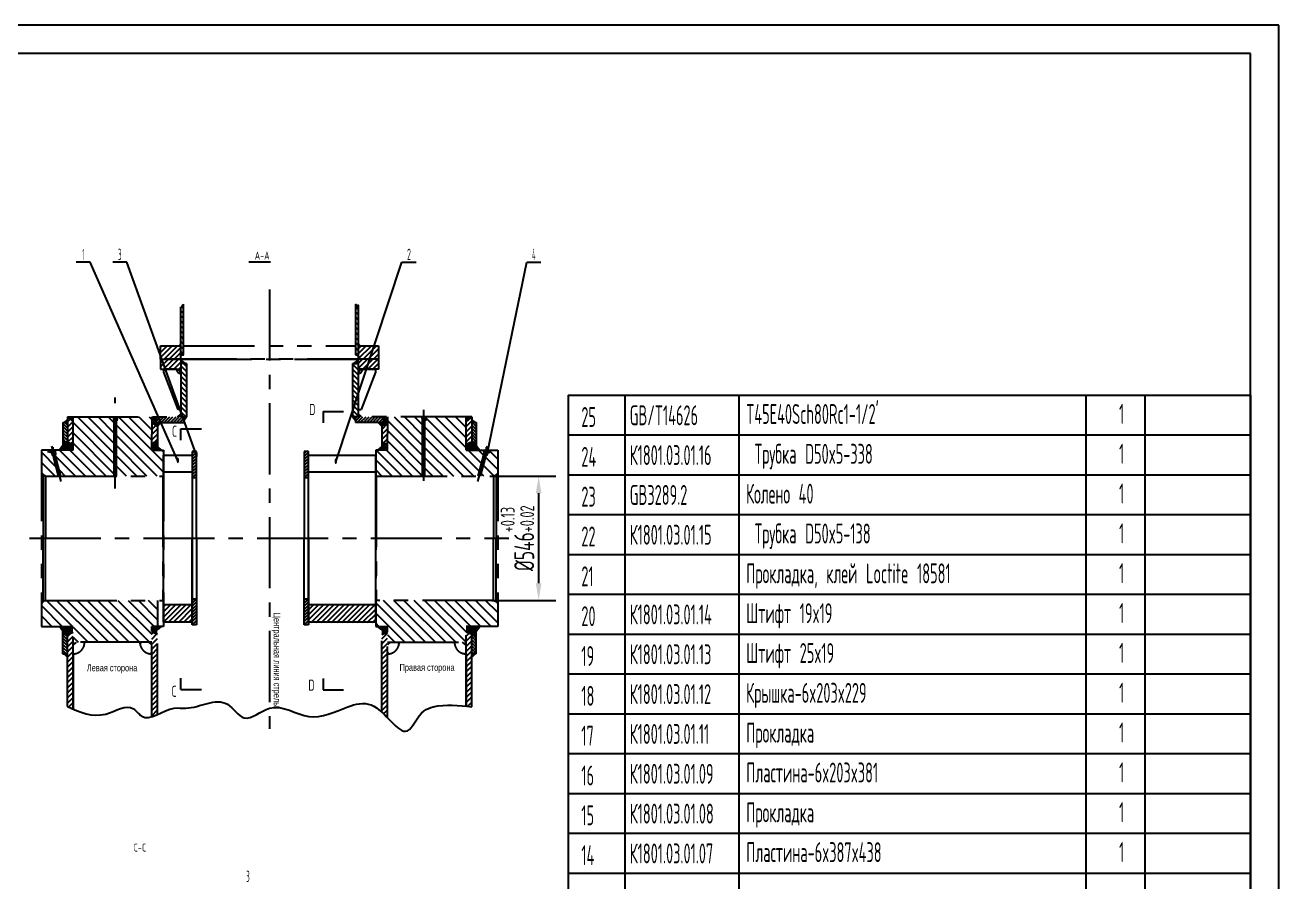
# Model space of a CAD drawing. Header units: millimetres. Extents: x 0 to 10500, y -559 to 7154.
# Drawn here: x 4988 to 10500, y 3389 to 7154 of the extents above; entities that cross this region are included whole.
import ezdxf
from ezdxf.enums import TextEntityAlignment as Align

# ---------------------------------------------------------------- set-up
doc = ezdxf.new("R2010")
doc.units = ezdxf.units.MM
doc.header["$LTSCALE"] = 250
for name, pattern in [('F', [0.75, 0.5, -0.25]), ('G', [2, 1.25, -0.25, 0.25, -0.25]), ('K', [2.5, 1.25, -0.25, 0.25, -0.25, 0.25, -0.25])]:
    doc.linetypes.add(name, pattern=pattern)
for name, color, linetype in [('01', 7, 'Continuous'), ('02', 1, 'Continuous'), ('04', 2, 'F'), ('05', 142, 'G'), ('07', 6, 'K'), ('08', 1, 'Continuous'), ('11', 3, 'Continuous')]:
    doc.layers.add(name, color=color, linetype=linetype)
doc.styles.add('HZLIB', font='TXT.shx', dxfattribs={"width": 0.5, "height": 87.5})
doc.styles.get("Standard").update_dxf_attribs({"font": 'isocp', "width": 0.707, "bigfont": 'intecad.shx'})
doc.dimstyles.new('INTE', dxfattribs={"dimscale": 25, "dimtxt": 3.5, "dimasz": 3, "dimexe": 3, "dimexo": 0, "dimgap": 1, "dimtad": 1, "dimdec": 1, "dimdsep": 46, "dimtxsty": 'Standard', "dimcen": 0, "dimclrd": 1, "dimclre": 1, "dimclrt": 3, "dimaunit": 1, "dimadec": 0, "dimazin": 0, "dimtfac": 1, "dimtmove": 0, "dimatfit": 0, "dimfxl": 0, "dimarcsym": 0})
pattern_1 = [(45, (3818.685, 934.443), (-11.22532, 11.22532), [])]
pattern_2 = [(135, (10244.002, -2058.288), (-6.735192, -6.735192), [])]
pattern_3 = [(135, (10244.002, -2058.288), (-11.22532, -11.22532), [])]
pattern_4 = [(45, (10244.002, -2058.288), (-6.735192, 6.735192), [])]
pattern_5 = [(45, (-1105.529, 2439.161), (-11.22532, 11.22532), [])]
pattern_6 = [(135, (-1105.529, 2439.161), (-11.22532, -11.22532), [])]
pattern_7 = [(45, (10244.002, -2058.288), (-11.22532, 11.22532), [])]
pattern_8 = [(135, (-440.178, 1077.867), (-22.45064, -22.45064), [])]

# ---------------------------------------------------------------- blocks, each defined once
blk = doc.blocks.new('*D7')
at = {"layer": '08', "color": 1, "lineweight": -2}
for p, q in [((7039.9, 5172.1), (7320.6, 5172.1)), ((7245.6, 5097.1), (7245.6, 4701.1)), ((7039.9, 4626.1), (7320.6, 4626.1))]:
    blk.add_line(p, q, dxfattribs=at)
at = {"layer": '08', "color": 1}
for points in [[(7233.1, 5097.1), (7258.1, 5097.1), (7245.6, 5172.1)], [(7233.1, 4701.1), (7258.1, 4701.1), (7245.6, 4626.1)]]:
    blk.add_solid(points, dxfattribs=at)
at = {"layer": 'DEFPOINTS', "color": 0}
for p in [(7039.9, 5172.1), (7039.9, 4626.1), (7245.6, 4626.1)]:
    blk.add_point(p, dxfattribs=at)
at = {"layer": '08', "color": 3, "insert": (7152.4, 4899.1), "char_height": 87.5, "attachment_point": 5, "rotation": 90}
blk.add_mtext('%%c546{\\C3;\\H0.7x;\\S+0.13^ +0.02;}', dxfattribs=at)
blk = doc.blocks.new('*U28')
at = {"layer": '01'}
for points in [[(415, 292), (25, 292)], [(415, 5), (415, 292)]]:
    blk.add_lwpolyline(points, dxfattribs=at)
at = {"layer": '02'}
for points in [[(420, 297), (0, 297)], [(420, 0), (420, 297)]]:
    blk.add_lwpolyline(points, dxfattribs=at)

msp = doc.modelspace()

# ---------------------------------------------------------------- hatches: boundary and pattern name
at = {"layer": '02', "linetype": 'Continuous'}
h = msp.add_hatch(dxfattribs=at)
h.set_pattern_fill('LINE', color=1, scale=5, angle=135, style=0)
h.set_pattern_definition(pattern_6)
h.paths.add_polyline_path([(5672.6, 5704.58), (5684.6, 5704.58), (5684.6, 5915.58), (5672.6, 5915.58)])
h = msp.add_hatch(dxfattribs=at)
h.set_pattern_fill('LINE', color=1, scale=5, angle=135, style=0)
h.set_pattern_definition(pattern_6)
h.paths.add_polyline_path([(6452.6, 5915.58), (6440.6, 5915.58), (6440.6, 5704.58), (6452.6, 5704.58)])
h = msp.add_hatch(dxfattribs=at)
h.set_pattern_fill('LINE', color=1, scale=5, angle=45, style=0)
h.set_pattern_definition(pattern_5)
h.paths.add_polyline_path([(5672.6, 5686.08), (5672.6, 5744.58), (5583.6, 5744.58), (5583.6, 5686.08)])
h = msp.add_hatch(dxfattribs=at)
h.set_pattern_fill('LINE', color=1, scale=5, angle=45, style=0)
h.set_pattern_definition(pattern_5)
h.paths.add_polyline_path([(6541.6, 5686.08), (6541.6, 5744.58), (6452.6, 5744.58), (6452.6, 5686.08)])
h = msp.add_hatch(dxfattribs=at)
h.set_pattern_fill('LINE', color=1, scale=5, angle=45, style=0)
h.set_pattern_definition(pattern_7)
h.paths.add_polyline_path([(5583.6, 5686.08), (5583.6, 5642.08), (5672.6, 5642.08), (5672.6, 5686.08)])
h = msp.add_hatch(dxfattribs=at)
h.set_pattern_fill('LINE', color=1, scale=5, angle=45, style=0)
h.set_pattern_definition(pattern_7)
h.paths.add_polyline_path([(6452.6, 5686.08), (6452.6, 5642.08), (6541.6, 5642.08), (6541.6, 5686.08)])
h = msp.add_hatch(dxfattribs=at)
h.set_pattern_fill('LINE', color=1, scale=5, angle=135, style=0)
h.set_pattern_definition(pattern_3)
h.paths.add_polyline_path([(5697.6, 5667.08), (5672.6, 5667.08), (5672.6, 5432.08), (5697.6, 5432.08)])
h = msp.add_hatch(dxfattribs=at)
h.set_pattern_fill('LINE', color=1, scale=5, angle=135, style=0)
h.set_pattern_definition(pattern_3)
h.paths.add_polyline_path([(6427.6, 5432.08), (6452.6, 5432.08), (6452.6, 5667.08), (6427.6, 5667.08)])
h = msp.add_hatch(dxfattribs=at)
h.set_pattern_fill('LINE', color=1, scale=10, angle=135, style=0)
h.set_pattern_definition(pattern_8)
h.paths.add_polyline_path([(5379.6, 5414.7), (5377.75, 5414.7), (5375.46, 5432.08), (5198.6, 5432.08), (5198.6, 5356.08), (5198.6, 5286.33), (5129.27, 5286.33), (5119.74, 5283.78), (5122.02, 5266.4), (5120.24, 5265.92), (5145.39, 5172.08), (5379.6, 5172.08)])
h.paths.add_polyline_path([(5595.9, 5264.1), (5595.9, 5286.33), (5544.6, 5286.33), (5544.6, 5356.08), (5544.6, 5432.08), (5393.73, 5432.08), (5391.44, 5414.7), (5389.6, 5414.7), (5389.6, 5172.08), (5593.9, 5172.08), (5595.9, 5174.08)])
h.paths.add_polyline_path([(5110.58, 5263.33), (5108.8, 5262.85), (5102.09, 5279.05), (5092.56, 5276.49), (5089.93, 5286.33), (5059.3, 5286.33), (5059.3, 5185.08), (5067.05, 5177.32), (5078.3, 5172.08), (5135.03, 5172.08)])
at = {"layer": '02'}
h = msp.add_hatch(dxfattribs=at)
h.set_pattern_fill('LINE', color=256, scale=3, angle=135, style=0)
h.set_pattern_definition(pattern_2)
h.paths.add_polyline_path([(5173.6, 5407.08), (5153.6, 5407.08), (5153.6, 5321.58), (5173.6, 5321.58)])
h.paths.add_polyline_path([(5173.6, 4476.58), (5153.6, 4476.58), (5153.6, 4391.08), (5173.6, 4391.08)])
h = msp.add_hatch(dxfattribs=at)
h.set_pattern_fill('LINE', color=256, scale=5, angle=45, style=0)
h.set_pattern_definition(pattern_1)
h.paths.add_polyline_path([(5569.6, 5392.29), (5546, 5407.08), (5544.6, 5407.08), (5544.6, 5356.08), (5544.6, 5312.08), (5569.6, 5321.58)])
h.paths.add_polyline_path([(5198.6, 5412.67), (5173.6, 5432.08), (5173.6, 5321.58), (5198.6, 5312.08), (5198.6, 5356.08)])
h = msp.add_hatch(dxfattribs=at)
h.set_pattern_fill('LINE', color=256, scale=3, angle=45, style=0)
h.set_pattern_definition(pattern_4)
h.paths.add_polyline_path([(5684.6, 5407.08), (5684.6, 5432.08), (5569.6, 5432.08), (5554.92, 5407.08)])
h = msp.add_hatch(dxfattribs=at)
h.set_pattern_fill('LINE', color=256, scale=3, angle=45, style=0)
h.set_pattern_definition(pattern_4)
h.paths.add_polyline_path([(6570.27, 5407.08), (6555.6, 5432.08), (6440.6, 5432.08), (6440.6, 5407.08)])
at = {"layer": '02', "linetype": 'Continuous'}
h = msp.add_hatch(dxfattribs=at)
h.set_pattern_fill('LINE', color=1, scale=10, angle=135, style=0)
h.set_pattern_definition(pattern_8)
h.paths.add_polyline_path([(6735.6, 5414.7), (6733.75, 5414.7), (6731.46, 5432.08), (6580.6, 5432.08), (6580.6, 5356.08), (6580.6, 5286.33), (6529.3, 5286.33), (6529.3, 5174.08), (6531.3, 5172.08), (6735.6, 5172.08)])
h.paths.add_polyline_path([(6745.6, 5172.08), (6979.81, 5172.08), (7004.95, 5265.92), (7003.17, 5266.4), (7005.46, 5283.78), (6995.93, 5286.33), (6926.6, 5286.33), (6926.6, 5356.08), (6926.6, 5432.08), (6749.73, 5432.08), (6747.44, 5414.7), (6745.6, 5414.7)])
h.paths.add_polyline_path([(7065.9, 5286.33), (7035.27, 5286.33), (7032.63, 5276.49), (7023.1, 5279.05), (7016.39, 5262.85), (7014.61, 5263.33), (6990.16, 5172.08), (7046.9, 5172.08), (7058.14, 5177.32), (7065.9, 5185.08)])
h.paths.add_polyline_path([(7011.58, 5264.74), (7030.54, 5264.74), (7030.54, 5289.35), (7011.58, 5289.35)], flags=9)
at = {"layer": '02'}
h = msp.add_hatch(dxfattribs=at)
h.set_pattern_fill('LINE', color=256, scale=5, angle=45, style=0)
h.set_pattern_definition(pattern_1)
h.paths.add_polyline_path([(6926.6, 5356.08), (6926.6, 5312.08), (6951.6, 5321.58), (6951.6, 5432.08), (6926.6, 5412.67)])
h.paths.add_polyline_path([(6555.6, 5321.58), (6580.6, 5312.08), (6580.6, 5356.08), (6580.6, 5407.08), (6579.19, 5407.08), (6555.6, 5392.29)])
h = msp.add_hatch(dxfattribs=at)
h.set_pattern_fill('LINE', color=256, scale=3, angle=135, style=0)
h.set_pattern_definition(pattern_2)
h.paths.add_polyline_path([(6951.6, 5407.08), (6971.6, 5407.08), (6971.6, 5321.58), (6951.6, 5321.58)])
h.paths.add_polyline_path([(6951.6, 4476.58), (6971.6, 4476.58), (6971.6, 4391.08), (6951.6, 4391.08)])
at = {"layer": '02', "linetype": 'Continuous'}
h = msp.add_hatch(dxfattribs=at)
h.set_pattern_fill('LINE', color=1, scale=3, angle=45, style=0)
h.set_pattern_definition([(45, (-269.913, 3737.873), (-6.735192, 6.735192), [])])
h.paths.add_polyline_path([(5722.9, 5165.58), (5741.9, 5165.58), (5741.9, 5280.08), (5722.9, 5280.08)])
h = msp.add_hatch(dxfattribs=at)
h.set_pattern_fill('LINE', color=1, scale=3, angle=45, style=0)
h.set_pattern_definition([(45, (222.487, 3737.873), (-6.735192, 6.735192), [])])
h.paths.add_polyline_path([(6215.3, 5165.58), (6234.3, 5165.58), (6234.3, 5280.08), (6215.3, 5280.08)])
h = msp.add_hatch(dxfattribs=at)
h.set_pattern_fill('LINE', color=1, scale=3, angle=45, style=0)
h.set_pattern_definition([(45, (4335.35, 3212.525), (-6.73519, 6.73519), [])])
h.paths.add_polyline_path([(5722.9, 4518.08), (5741.9, 4518.08), (5741.9, 4632.58), (5722.9, 4632.58)])
h = msp.add_hatch(dxfattribs=at)
h.set_pattern_fill('LINE', color=1, scale=3, angle=45, style=0)
h.set_pattern_definition([(45, (4827.75, 3212.525), (-6.73519, 6.73519), [])])
h.paths.add_polyline_path([(6215.3, 4518.08), (6234.3, 4518.08), (6234.3, 4632.58), (6215.3, 4632.58)])
h = msp.add_hatch(dxfattribs=at)
h.set_pattern_fill('LINE', color=1, scale=10, angle=135, style=0)
h.set_pattern_definition(pattern_8)
h.paths.add_polyline_path([(5544.6, 4442.08), (5544.6, 4511.83), (5570.6, 4511.83), (5570.6, 4626.08), (5078.3, 4626.08), (5067.05, 4620.84), (5059.3, 4613.08), (5059.3, 4511.83), (5198.6, 4511.83), (5198.6, 4442.08)])
h = msp.add_hatch(dxfattribs=at)
h.set_pattern_fill('LINE', color=1, scale=5, angle=45, style=0)
h.set_pattern_definition([(45, (-440.178, 1076.128), (-11.22532, 11.22532), [])])
h.paths.add_polyline_path([(5595.9, 4606.58), (5595.9, 4530.58), (5722.9, 4530.58), (5722.9, 4606.58)])
h.paths.add_polyline_path([(6529.3, 4528.84), (6529.3, 4604.84), (6234.3, 4604.84), (6234.3, 4528.84)])
h = msp.add_hatch(dxfattribs=at)
h.set_pattern_fill('LINE', color=1, scale=10, angle=135, style=0)
h.set_pattern_definition(pattern_8)
h.paths.add_polyline_path([(6531.3, 4626.08), (6529.3, 4624.08), (6529.3, 4530.58), (6529.3, 4511.83), (6580.6, 4511.83), (6580.6, 4442.08), (6926.6, 4442.08), (6926.6, 4511.83), (7065.9, 4511.83), (7065.9, 4613.08), (7058.14, 4620.84), (7046.9, 4626.08)])
at = {"layer": '02'}
h = msp.add_hatch(dxfattribs=at)
h.set_pattern_fill('LINE', color=256, scale=5, angle=45, style=0)
h.set_pattern_definition(pattern_1)
edge = h.paths.add_edge_path()
edge.add_spline(control_points=[(5173.6, 4159.49), (5181.92, 4155.78), (5190.25, 4152.07), (5198.6, 4148.51)], knot_values=[0, 0, 0, 0, 26.3180159, 26.3180159, 26.3180159, 26.3180159], degree=3, periodic=0)
edge.add_line((5198.6, 4148.51), (5198.6, 4486.08))
edge.add_line((5198.6, 4486.08), (5173.6, 4476.58))
edge.add_line((5173.6, 4476.58), (5173.6, 4159.49))
edge = h.paths.add_edge_path()
edge.add_line((5569.6, 4476.58), (5544.6, 4486.08))
edge.add_line((5544.6, 4486.08), (5544.6, 4115.09))
edge.add_spline(control_points=[(5544.6, 4115.09), (5552.69, 4117.44), (5561.06, 4120.79), (5569.6, 4124.54)], knot_values=[394.7032535, 394.7032535, 394.7032535, 394.7032535, 419.84849, 419.84849, 419.84849, 419.84849], degree=3, periodic=0)
edge.add_line((5569.6, 4124.54), (5569.6, 4476.58))
at = {"layer": '02', "linetype": 'Continuous'}
h = msp.add_hatch(dxfattribs=at)
h.set_pattern_fill('LINE', color=1, scale=5, angle=45, style=0)
h.set_pattern_definition(pattern_1)
edge = h.paths.add_edge_path()
edge.add_spline(control_points=[(6555.6, 4135.29), (6564.13, 4127.57), (6572.48, 4119.24), (6580.6, 4110.92)], knot_values=[1445.7966369, 1445.7966369, 1445.7966369, 1445.7966369, 1474.1868806, 1474.1868806, 1474.1868806, 1474.1868806], degree=3, periodic=0)
edge.add_line((6580.6, 4110.92), (6580.6, 4486.08))
edge.add_line((6580.6, 4486.08), (6555.6, 4476.58))
edge.add_line((6555.6, 4476.58), (6555.6, 4135.29))
h = msp.add_hatch(dxfattribs=at)
h.set_pattern_fill('LINE', color=1, scale=5, angle=45, style=0)
h.set_pattern_definition(pattern_1)
edge = h.paths.add_edge_path()
edge.add_spline(control_points=[(6926.6, 4161.11), (6934.92, 4160.21), (6943.26, 4159.24), (6951.6, 4158.27)], knot_values=[1895.0056047, 1895.0056047, 1895.0056047, 1895.0056047, 1919.648775, 1919.648775, 1919.648775, 1919.648775], degree=3, periodic=0)
edge.add_line((6951.6, 4158.27), (6951.6, 4476.58))
edge.add_line((6951.6, 4476.58), (6926.6, 4486.08))
edge.add_line((6926.6, 4486.08), (6926.6, 4161.11))
at = {"layer": '07', "linetype": 'K'}
h = msp.add_hatch(color=6, dxfattribs=at)
h.paths.add_polyline_path([(5672.6, 5753.82), (5665.45, 5744.58), (5672.6, 5744.58)])
h.paths.add_polyline_path([(5684.6, 5704.58), (5672.6, 5704.58), (5672.6, 5695.58)])
h = msp.add_hatch(color=6, dxfattribs=at)
h.paths.add_polyline_path([(6452.6, 5753.82), (6459.74, 5744.58), (6452.6, 5744.58)])
h.paths.add_polyline_path([(6440.6, 5704.58), (6452.6, 5704.58), (6452.6, 5695.58)])
for points in [[(5672.6, 5681.08), (5672.6, 5667.08), (5692.4, 5667.08)], [(6452.6, 5681.08), (6452.6, 5667.08), (6432.79, 5667.08)], [(5672.6, 5642.08), (5659.59, 5642.08), (5672.6, 5627.95)], [(6452.6, 5642.08), (6465.61, 5642.08), (6452.6, 5627.95)], [(5159.4, 5407.08), (5173.6, 5407.08), (5173.6, 5421.29)], [(5173.6, 5432.08), (5198.6, 5412.67), (5198.6, 5432.08)], [(5569.6, 5432.08), (5544.6, 5432.08), (5544.6, 5407.96), (5546, 5407.08), (5554.92, 5407.08)], [(5672.6, 5445.62), (5658.2, 5432.08), (5672.6, 5432.08)], [(5697.6, 5432.08), (5684.6, 5432.08), (5684.6, 5415.02)], [(6427.6, 5432.08), (6440.6, 5432.08), (6440.6, 5415.02)], [(6452.6, 5445.62), (6467, 5432.08), (6452.6, 5432.08)], [(6570.27, 5407.08), (6579.19, 5407.08), (6580.6, 5407.96), (6580.6, 5432.08), (6555.6, 5432.08)], [(6951.6, 5432.08), (6926.6, 5412.67), (6926.6, 5432.08)], [(6965.79, 5407.08), (6951.6, 5407.08), (6951.6, 5421.29)], [(5569.6, 5286.33), (5544.6, 5286.33), (5544.6, 5312.08), (5569.6, 5321.58)], [(5588.28, 5286.33), (5569.6, 5286.33), (5569.6, 5302.03)], [(6536.91, 5286.33), (6555.6, 5286.33), (6555.6, 5302.03)], [(6555.6, 5286.33), (6580.6, 5286.33), (6580.6, 5312.08), (6555.6, 5321.58)], [(5544.6, 4486.08), (5569.6, 4476.58), (5569.6, 4511.83), (5544.6, 4511.83)], [(5569.6, 4496.12), (5588.28, 4511.83), (5569.6, 4511.83)], [(6555.6, 4511.83), (6536.91, 4511.83), (6555.6, 4496.12)], [(6580.6, 4511.83), (6555.6, 4511.83), (6555.6, 4476.58), (6580.6, 4486.08)], [(5214.16, 4442.08), (5198.6, 4442.08), (5198.6, 4429.33)], [(5249.6, 4442.08), (5248.6, 4442.08), (5244.31, 4442.08), (5249.39, 4437.48, 0.0225591)], [(5498.61, 4442.08), (5492.6, 4442.08, 0.0400184), (5493.25, 4433.95)], [(5530.89, 4442.08), (5544.6, 4430.97), (5544.6, 4442.08)], [(6594.3, 4442.08), (6580.6, 4430.97), (6580.6, 4442.08)], [(6626.58, 4442.08), (6632.6, 4442.08, -0.0400184), (6631.94, 4433.95)], [(6875.6, 4442.08), (6876.6, 4442.08), (6880.88, 4442.08), (6875.8, 4437.48, -0.0225591)], [(6911.03, 4442.08), (6926.6, 4442.08), (6926.6, 4429.33)], [(5173.6, 4391.08), (5159.4, 4391.08), (5173.6, 4376.87)], [(5198.6, 4396.25), (5198.6, 4391.08, 0.0256703), (5203.82, 4391.35)], [(5544.6, 4398.8), (5538.13, 4391.37, 0.0317383), (5544.6, 4391.09)], [(6580.6, 4398.8), (6587.06, 4391.37, -0.0317383), (6580.6, 4391.09)], [(6926.6, 4396.25), (6926.6, 4391.08, -0.0256703), (6921.37, 4391.35)], [(6951.6, 4391.08), (6965.79, 4391.08), (6951.6, 4376.87)]]:
    msp.add_hatch(color=6, dxfattribs=at).paths.add_polyline_path(points)
h = msp.add_hatch(color=6, dxfattribs=at)
h.paths.add_polyline_path([(5569.6, 5407.08), (5546, 5407.08), (5569.6, 5392.29)])
h.paths.add_polyline_path([(5569.6, 5392.29), (5584.59, 5407.08), (5569.6, 5407.08)])
h = msp.add_hatch(color=6, dxfattribs=at)
h.paths.add_polyline_path([(6555.6, 5392.29), (6579.19, 5407.08), (6555.6, 5407.08)])
h.paths.add_polyline_path([(6555.6, 5407.08), (6540.6, 5407.08), (6555.6, 5392.29)])
h = msp.add_hatch(color=6, dxfattribs=at)
h.paths.add_polyline_path([(5173.6, 5286.33), (5153.6, 5286.33), (5153.6, 5321.58), (5173.6, 5321.58)])
h.paths.add_polyline_path([(5198.6, 5286.33), (5173.6, 5286.33), (5173.6, 5321.58), (5198.6, 5312.08)])
h.paths.add_polyline_path([(5153.6, 5286.33), (5138.59, 5286.33), (5153.6, 5306.82)])
h = msp.add_hatch(color=6, dxfattribs=at)
h.paths.add_polyline_path([(6951.6, 5286.33), (6971.6, 5286.33), (6971.6, 5321.58), (6951.6, 5321.58)])
h.paths.add_polyline_path([(6926.6, 5286.33), (6951.6, 5286.33), (6951.6, 5321.58), (6926.6, 5312.08)])
h.paths.add_polyline_path([(6971.6, 5286.33), (6986.6, 5286.33), (6971.6, 5306.82)])
h = msp.add_hatch(color=6, dxfattribs=at)
h.paths.add_polyline_path([(5173.6, 4511.83), (5153.6, 4511.83), (5153.6, 4476.58), (5173.6, 4476.58)])
h.paths.add_polyline_path([(5198.6, 4511.83), (5173.6, 4511.83), (5173.6, 4476.58), (5198.6, 4486.08)])
h.paths.add_polyline_path([(5153.6, 4511.83), (5138.59, 4511.83), (5153.6, 4491.34)])
h = msp.add_hatch(color=6, dxfattribs=at)
h.paths.add_polyline_path([(6951.6, 4511.83), (6971.6, 4511.83), (6971.6, 4476.58), (6951.6, 4476.58)])
h.paths.add_polyline_path([(6926.6, 4511.83), (6951.6, 4511.83), (6951.6, 4476.58), (6926.6, 4486.08)])
h.paths.add_polyline_path([(6971.6, 4511.83), (6986.6, 4511.83), (6971.6, 4491.34)])

# ---------------------------------------------------------------- linework, layer by layer
for p, q in [((7375, 5528.03), (7375, 978.03)), ((7375, 5528.03), (10375, 5528.03)), ((7625, 5528.03), (7625, 978.03)), ((8125, 5528.03), (8125, 978.03)), ((9651.3, 5528.03), (9651.3, 978.03)), ((9910.82, 5528.03), (9910.82, 978.03)), ((10375, 5528.03), (10375, 978.03)), ((7375, 5353.03), (10375, 5353.03)), ((7375, 5178.03), (10375, 5178.03)), ((7375, 5003.03), (10375, 5003.03)), ((7375, 4828.03), (10375, 4828.03)), ((7375, 4653.03), (10375, 4653.03)), ((7375, 4478.03), (10375, 4478.03)), ((7375, 4303.03), (10375, 4303.03)), ((7375, 4128.03), (10375, 4128.03)), ((7375, 3953.03), (10375, 3953.03)), ((7375, 3778.03), (10375, 3778.03)), ((7375, 3603.03), (10375, 3603.03)), ((7375, 3428.03), (10375, 3428.03))]:
    msp.add_line(p, q)
at = {"layer": '01'}
for p, q in [((5971.44, 6113.11), (6067.04, 6113.11)), ((5375.46, 5432.08), (5393.73, 5432.08)), ((6298.15, 5455.57), (6298.15, 5405.57)), ((6731.46, 5432.08), (6749.73, 5432.08)), ((5672.83, 5329.49), (5672.83, 5379.49)), ((5102.09, 5279.05), (5119.74, 5283.78)), ((5595.9, 4530.58), (5595.9, 5264.1)), ((5595.9, 5264.1), (5722.9, 5264.1)), ((5722.9, 5280.08), (5722.9, 4899.08)), ((5741.9, 5280.08), (5722.9, 5280.08)), ((5722.9, 5264.1), (5722.9, 4530.58)), ((5741.9, 4899.08), (5741.9, 5280.08)), ((6215.3, 5280.08), (6215.3, 4899.08)), ((6234.3, 5280.08), (6215.3, 5280.08)), ((6234.3, 4899.08), (6234.3, 5280.08)), ((6234.3, 4530.58), (6234.3, 5264.1)), ((6234.3, 5264.1), (6529.3, 5264.1)), ((6529.3, 4530.58), (6529.3, 5264.1)), ((7005.46, 5283.78), (7023.1, 5279.05)), ((5595.9, 5190.47), (5722.9, 5190.47)), ((6234.3, 5190.47), (6529.3, 5190.47)), ((5722.9, 5165.58), (5741.9, 5165.58)), ((6215.3, 5165.58), (6234.3, 5165.58)), ((5722.9, 4518.08), (5722.9, 4899.08)), ((5741.9, 4899.08), (5741.9, 4518.08)), ((6215.3, 4518.08), (6215.3, 4899.08)), ((6234.3, 4899.08), (6234.3, 4518.08)), ((5722.9, 4632.58), (5741.9, 4632.58)), ((6215.3, 4632.58), (6234.3, 4632.58)), ((5722.9, 4606.58), (5595.9, 4606.58)), ((6529.3, 4606.58), (6234.3, 4606.58)), ((5722.9, 4530.58), (5595.9, 4530.58)), ((6529.3, 4530.58), (6234.3, 4530.58)), ((5741.9, 4518.08), (5722.9, 4518.08)), ((6234.3, 4518.08), (6215.3, 4518.08)), ((5672.83, 4234.18), (5672.83, 4284.18)), ((6298.15, 4282.5), (6298.15, 4232.5))]:
    msp.add_line(p, q, dxfattribs=at)
at = {"layer": '01', "color": 7, "linetype": 'Continuous'}
for p, q in [((5375.46, 5432.08), (5377.75, 5414.7)), ((5377.75, 5414.7), (5384.6, 5414.7)), ((5391.44, 5414.7), (5384.6, 5414.7)), ((5393.73, 5432.08), (5391.44, 5414.7)), ((6731.46, 5432.08), (6733.75, 5414.7)), ((6733.75, 5414.7), (6740.6, 5414.7)), ((6747.44, 5414.7), (6740.6, 5414.7)), ((6749.73, 5432.08), (6747.44, 5414.7)), ((5102.09, 5279.05), (5108.8, 5262.85)), ((5108.8, 5262.85), (5115.41, 5264.62)), ((5122.02, 5266.4), (5115.41, 5264.62)), ((5119.74, 5283.78), (5122.02, 5266.4)), ((7005.46, 5283.78), (7003.17, 5266.4)), ((7003.17, 5266.4), (7009.78, 5264.62)), ((7016.39, 5262.85), (7009.78, 5264.62)), ((7023.1, 5279.05), (7016.39, 5262.85))]:
    msp.add_line(p, q, dxfattribs=at)
at = {"layer": '02'}
for p, q in [((5274.49, 6111.43), (5212.49, 6111.43)), ((5659.4, 5238.89), (5274.49, 6111.43)), ((5435.4, 6111.43), (5373.4, 6111.43)), ((5741.9, 5264.04), (5435.4, 6111.43)), ((6353.6, 5234.79), (6644.63, 6111.43)), ((6644.63, 6111.43), (6706.63, 6111.43)), ((7020.44, 5276.1), (7193.55, 6111.43)), ((7193.55, 6111.43), (7255.55, 6111.43)), ((6298.15, 5455.57), (6388.15, 5455.57)), ((5672.83, 5379.49), (5762.83, 5379.49)), ((5672.83, 4234.18), (5762.83, 4234.18)), ((6298.15, 4232.5), (6388.15, 4232.5))]:
    msp.add_line(p, q, dxfattribs=at)
at = {"layer": '02', "color": 1, "linetype": 'Continuous'}
for p, q in [((5376.77, 5432.08), (5379.22, 5414.7)), ((5392.42, 5432.08), (5389.97, 5414.7)), ((6732.77, 5432.08), (6735.22, 5414.7)), ((6748.42, 5432.08), (6745.97, 5414.7)), ((5103.36, 5279.39), (5110.22, 5263.23)), ((5118.47, 5283.44), (5120.61, 5266.02)), ((7006.72, 5283.44), (7004.59, 5266.02)), ((7021.83, 5279.39), (7014.98, 5263.23))]:
    msp.add_line(p, q, dxfattribs=at)
at = {"layer": '02'}
for points in [[(6388.15, 5455.57, 0, 9, 0), (6352.15, 5455.57, 0, 0, 0)], [(5762.83, 5379.49, 0, 9, 0), (5726.83, 5379.49, 0, 0, 0)], [(5762.83, 4234.18, 0, 9, 0), (5726.83, 4234.18, 0, 0, 0)], [(6388.15, 4232.5, 0, 9, 0), (6352.15, 4232.5, 0, 0, 0)]]:
    msp.add_lwpolyline(points, format="xyseb", dxfattribs=at)
for points in [[(5672.6, 5915.58), (5678, 5915.58), (5678.69, 5920.54), (5684.6, 5927.58)], [(6440.6, 5927.58), (6445.06, 5924.75), (6446.88, 5922.63), (6450.15, 5920.85), (6452.57, 5922.46), (6452.53, 5919.62), (6452.6, 5915.58)], [(5173.6, 4159.49), (5342.32, 4126.99), (5464.68, 4149.74), (5498.83, 4118.46), (5643.96, 4152.59), (5695.18, 4152.59), (5877.31, 4169.65), (5951.3, 4109.93), (6062.6, 4152.59), (6235.86, 4115.62), (6406.6, 4158.27), (6509.05, 4166.81), (6668.41, 4053.05), (6742.4, 4141.21), (6782.23, 4158.27), (6951.6, 4158.27)]]:
    msp.add_spline(points, degree=3, dxfattribs=at)
at = {"layer": '04'}
for p, q in [((5380.29, 5432.08), (5380.29, 5426.38)), ((5380.29, 5426.38), (5384.6, 5426.38)), ((5388.9, 5426.38), (5384.6, 5426.38)), ((5388.9, 5432.08), (5388.9, 5426.38)), ((6736.79, 5432.08), (6736.79, 5427)), ((6736.79, 5427), (6740.6, 5427)), ((6744.4, 5427), (6740.6, 5427)), ((6744.4, 5432.08), (6744.4, 5427)), ((5106.77, 5280.3), (5108.41, 5276.02)), ((5108.41, 5276.02), (5112.09, 5277)), ((5115.78, 5277.99), (5112.09, 5277)), ((5115.05, 5282.52), (5115.78, 5277.99)), ((7011.35, 5282.2), (7010.26, 5277.77)), ((7010.26, 5277.77), (7013.1, 5277.01)), ((7015.94, 5276.25), (7013.1, 5277.01)), ((7017.21, 5280.63), (7015.94, 5276.25))]:
    msp.add_line(p, q, dxfattribs=at)
at = {"layer": '05'}
for p, q in [((6062.6, 5992.04), (6062.6, 4061.13)), ((5672.6, 5686.08), (6452.6, 5686.08)), ((5109.6, 5298.92), (5109.6, 5286.33)), ((7015.6, 5298.92), (7015.6, 5286.33)), ((5007.72, 4899.08), (7114.88, 4899.08))]:
    msp.add_line(p, q, dxfattribs=at)
at = {"layer": '05', "color": 142, "linetype": 'G'}
for p, q in [((5384.6, 5118.02), (5384.6, 5516.86)), ((6740.6, 5150.79), (6740.6, 5516.86)), ((5146.46, 5148.76), (5105.13, 5303.01)), ((6978.74, 5148.76), (7020.07, 5303.01))]:
    msp.add_line(p, q, dxfattribs=at)
at = {"layer": '07', "color": 6, "linetype": 'K'}
for p, q in [((5672.6, 5686.08), (5672.6, 5915.58)), ((5684.6, 5704.58), (5684.6, 5927.58)), ((6440.6, 5927.58), (6440.6, 5704.58)), ((6452.6, 5915.58), (6452.6, 5686.08)), ((5583.6, 5686.08), (5583.6, 5744.58)), ((5583.6, 5744.58), (5672.6, 5744.58)), ((5665.45, 5744.58), (5672.6, 5753.82)), ((5684.6, 5744.58), (6440.6, 5744.58)), ((6459.74, 5744.58), (6452.6, 5753.82)), ((6452.6, 5744.58), (6541.6, 5744.58)), ((6541.6, 5744.58), (6541.6, 5686.08)), ((6541.6, 5686.08), (5583.6, 5686.08)), ((5583.6, 5686.08), (5672.6, 5686.08)), ((5583.6, 5686.08), (5672.6, 5686.08)), ((5583.6, 5686.08), (5583.6, 5642.08)), ((5672.6, 5704.58), (5684.6, 5704.58)), ((5684.6, 5704.58), (5672.6, 5702.08)), ((5672.6, 5686.08), (5672.6, 5432.08)), ((5692.4, 5667.08), (5672.6, 5681.08)), ((6432.79, 5667.08), (6452.6, 5681.08)), ((6452.6, 5704.58), (6440.6, 5704.58)), ((6440.6, 5704.58), (6452.6, 5702.08)), ((6452.6, 5686.08), (6452.6, 5432.08)), ((6541.6, 5686.08), (6452.6, 5686.08)), ((6541.6, 5686.08), (6452.6, 5686.08)), ((6541.6, 5686.08), (6541.6, 5642.08)), ((5583.6, 5642.08), (5672.6, 5642.08)), ((5653.6, 5642.08), (5596.6, 5642.08)), ((5596.6, 5642.08), (5596.6, 5629.08)), ((5596.6, 5629.08), (5659.6, 5464.08)), ((5659.59, 5642.08), (5672.6, 5627.95)), ((5697.6, 5667.08), (5672.6, 5667.08)), ((5672.6, 5623.08), (5672.6, 5464.08)), ((5697.6, 5667.08), (5697.6, 5432.08)), ((6427.6, 5667.08), (6427.6, 5432.08)), ((6427.6, 5667.08), (6452.6, 5667.08)), ((6541.6, 5642.08), (6452.6, 5642.08)), ((6465.61, 5642.08), (6452.6, 5627.95)), ((6452.6, 5623.08), (6452.6, 5464.08)), ((6528.6, 5629.08), (6465.6, 5464.08)), ((6471.6, 5642.08), (6528.6, 5642.08)), ((6528.6, 5642.08), (6528.6, 5629.08)), ((5672.6, 5464.08), (5659.6, 5464.08)), ((6452.6, 5464.08), (6465.6, 5464.08)), ((5153.6, 5407.08), (5153.6, 5286.33)), ((5153.6, 5407.08), (5173.6, 5407.08)), ((5159.4, 5407.08), (5173.6, 5421.29)), ((5173.6, 5432.08), (5697.6, 5432.08)), ((5173.6, 5432.08), (5173.6, 5286.33)), ((5173.6, 5432.08), (5198.6, 5412.67)), ((5198.6, 5356.08), (5198.6, 5432.08)), ((5379.6, 5172.08), (5379.6, 5414.7)), ((5389.6, 5172.08), (5389.6, 5414.7)), ((5544.6, 5432.08), (5544.6, 5356.08)), ((5544.6, 5407.96), (5569.6, 5392.29)), ((5544.6, 5407.08), (5684.6, 5407.08)), ((5554.92, 5407.08), (5569.6, 5432.08)), ((5569.6, 5407.08), (5569.6, 5286.33)), ((5569.6, 5392.29), (5584.59, 5407.08)), ((5658.2, 5432.08), (5672.6, 5445.62)), ((5684.6, 5432.08), (5684.6, 5407.08)), ((5684.6, 5415.02), (5697.6, 5432.08)), ((6951.6, 5432.08), (6427.6, 5432.08)), ((6440.6, 5415.02), (6427.6, 5432.08)), ((6440.6, 5432.08), (6440.6, 5407.08)), ((6580.6, 5407.08), (6440.6, 5407.08)), ((6467, 5432.08), (6452.6, 5445.62)), ((6555.6, 5392.29), (6540.6, 5407.08)), ((6570.27, 5407.08), (6555.6, 5432.08)), ((6580.6, 5407.96), (6555.6, 5392.29)), ((6555.6, 5407.08), (6555.6, 5286.33)), ((6580.6, 5432.08), (6580.6, 5356.08)), ((6735.6, 5172.08), (6735.6, 5414.7)), ((6745.6, 5172.08), (6745.6, 5414.7)), ((6926.6, 5356.08), (6926.6, 5432.08)), ((6951.6, 5432.08), (6926.6, 5412.67)), ((6951.6, 5432.08), (6951.6, 5286.33)), ((6965.79, 5407.08), (6951.6, 5421.29)), ((6971.6, 5407.08), (6951.6, 5407.08)), ((6971.6, 5407.08), (6971.6, 5286.33)), ((5198.6, 5286.33), (5198.6, 5356.08)), ((5544.6, 5286.33), (5544.6, 5356.08)), ((6580.6, 5286.33), (6580.6, 5356.08)), ((6926.6, 5286.33), (6926.6, 5356.08)), ((5153.6, 5306.82), (5138.59, 5286.33)), ((5173.6, 5321.58), (5153.6, 5321.58)), ((5173.6, 5321.58), (5198.6, 5312.08)), ((5569.6, 5321.58), (5544.6, 5312.08)), ((5569.6, 5302.03), (5588.28, 5286.33)), ((6555.6, 5302.03), (6536.91, 5286.33)), ((6555.6, 5321.58), (6580.6, 5312.08)), ((6951.6, 5321.58), (6926.6, 5312.08)), ((6951.6, 5321.58), (6971.6, 5321.58)), ((6971.6, 5306.82), (6986.6, 5286.33)), ((5059.3, 5286.33), (5059.3, 4511.83)), ((5198.6, 5286.33), (5059.3, 5286.33)), ((5092.56, 5276.49), (5089.93, 5286.33)), ((5129.27, 5286.33), (5092.56, 5276.49)), ((5135.03, 5172.08), (5110.58, 5263.33)), ((5145.39, 5172.08), (5120.24, 5265.92)), ((5545.1, 5286.33), (5595.9, 5286.33)), ((5595.9, 5286.33), (5595.9, 4511.83)), ((6529.3, 5286.33), (6529.3, 4511.83)), ((6580.1, 5286.33), (6529.3, 5286.33)), ((6926.6, 5286.33), (7065.9, 5286.33)), ((6979.81, 5172.08), (7004.95, 5265.92)), ((6990.16, 5172.08), (7014.61, 5263.33)), ((6995.93, 5286.33), (7032.63, 5276.49)), ((7032.63, 5276.49), (7035.27, 5286.33)), ((7065.9, 5286.33), (7065.9, 4511.83)), ((5059.3, 5185.08), (5067.05, 5177.32)), ((7065.9, 5185.08), (7058.14, 5177.32)), ((5067.05, 5177.32), (5067.05, 4899.08)), ((5078.3, 5172.08), (5067.05, 5177.32)), ((5078.3, 5172.08), (5593.9, 5172.08)), ((5078.3, 5172.08), (5078.3, 4899.08)), ((5595.9, 5174.08), (5593.9, 5172.08)), ((5593.9, 5172.08), (5593.9, 4626.08)), ((6529.3, 5174.08), (6531.3, 5172.08)), ((6531.3, 5172.08), (7046.9, 5172.08)), ((6531.3, 5172.08), (6531.3, 4626.08)), ((7046.9, 5172.08), (7058.14, 5177.32)), ((7046.9, 5172.08), (7046.9, 4899.08)), ((7058.14, 5177.32), (7058.14, 4899.08)), ((5067.05, 4620.84), (5067.05, 4899.08)), ((5078.3, 4626.08), (5078.3, 4899.08)), ((7046.9, 4626.08), (7046.9, 4899.08)), ((7058.14, 4620.84), (7058.14, 4899.08)), ((5059.3, 4613.08), (5067.05, 4620.84)), ((5078.3, 4626.08), (5067.05, 4620.84)), ((5078.3, 4626.08), (5593.9, 4626.08)), ((5570.6, 4626.08), (5570.6, 4511.83)), ((5595.9, 4624.08), (5593.9, 4626.08)), ((6529.3, 4624.08), (6531.3, 4626.08)), ((7046.9, 4626.08), (6531.3, 4626.08)), ((7046.9, 4626.08), (7058.14, 4620.84)), ((7065.9, 4613.08), (7058.14, 4620.84)), ((5059.3, 4511.83), (5198.6, 4511.83)), ((5153.6, 4491.34), (5138.59, 4511.83)), ((5153.6, 4391.08), (5153.6, 4511.83)), ((5173.6, 4476.58), (5153.6, 4476.58)), ((5173.6, 4159.49), (5173.6, 4511.83)), ((5173.6, 4476.58), (5198.6, 4486.08)), ((5198.6, 4148.51), (5198.6, 4511.83)), ((5544.6, 4115.09), (5544.6, 4511.83)), ((5595.9, 4511.83), (5544.6, 4511.83)), ((5569.6, 4476.58), (5544.6, 4486.08)), ((5569.6, 4124.54), (5569.6, 4511.83)), ((5569.6, 4496.12), (5588.28, 4511.83)), ((6529.3, 4511.83), (6580.6, 4511.83)), ((6555.6, 4496.12), (6536.91, 4511.83)), ((6555.6, 4135.29), (6555.6, 4511.83)), ((6555.6, 4476.58), (6580.6, 4486.08)), ((6580.6, 4110.92), (6580.6, 4511.83)), ((7065.9, 4511.83), (6926.6, 4511.83)), ((6926.6, 4161.11), (6926.6, 4511.83)), ((6951.6, 4476.58), (6926.6, 4486.08)), ((6951.6, 4158.27), (6951.6, 4511.83)), ((6951.6, 4476.58), (6971.6, 4476.58)), ((6971.6, 4391.08), (6971.6, 4511.83)), ((6971.6, 4491.34), (6986.6, 4511.83)), ((5544.6, 4442.08), (5198.6, 4442.08)), ((5198.6, 4429.33), (5214.16, 4442.08)), ((5244.31, 4442.08), (5249.39, 4437.48)), ((5491.6, 4442.08), (5248.6, 4442.08)), ((5493.25, 4433.95), (5498.61, 4442.08)), ((5530.89, 4442.08), (5544.6, 4430.97)), ((6580.6, 4442.08), (6926.6, 4442.08)), ((6594.3, 4442.08), (6580.6, 4430.97)), ((6631.94, 4433.95), (6626.58, 4442.08)), ((6633.6, 4442.08), (6876.6, 4442.08)), ((6880.88, 4442.08), (6875.8, 4437.48)), ((6926.6, 4429.33), (6911.03, 4442.08)), ((5153.6, 4391.08), (5173.6, 4391.08)), ((5159.4, 4391.08), (5173.6, 4376.87)), ((5203.82, 4391.35), (5198.6, 4396.25)), ((5198.6, 4391.08), (5198.6, 4148.51)), ((5544.6, 4398.8), (5538.13, 4391.37)), ((6580.6, 4398.8), (6587.06, 4391.37)), ((6921.37, 4391.35), (6926.6, 4396.25)), ((6926.6, 4391.08), (6926.6, 4161.11)), ((6965.79, 4391.08), (6951.6, 4376.87)), ((6971.6, 4391.08), (6951.6, 4391.08))]:
    msp.add_line(p, q, dxfattribs=at)
for centre, radius, start, end in [((5672.6, 5642.08), 19, 180, 270), ((6452.6, 5642.08), 19, 270, 0), ((5198.6, 4442.08), 51, 270, 0), ((5543.6, 4442.08), 51, 180, 271.12352), ((6581.6, 4442.08), 51, 268.87648, 0), ((6926.6, 4442.08), 51, 180, 270)]:
    msp.add_arc(centre, radius, start, end, dxfattribs=at)

# ---------------------------------------------------------------- block references
at = {"layer": '01', "xscale": 25, "yscale": 25, "zscale": 25}
msp.add_blockref('*U28', (0, -271.4), dxfattribs=at)

# ---------------------------------------------------------------- texts
at = {"style": 'HZLIB', "width": 0.5}
for s, p in [('25', (7433.33, 5388.03)), ('GB/T14626', (7645.96, 5395.64)), ("T45E40Sch80Rc1-1/2'", (8157.98, 5401.17)), ('1', (9797.22, 5401.85)), ('24', (7433.33, 5213.03)), ('К1801.03.01.16', (7645.96, 5220.64)), (' Трубка D50x5-338', (8157.98, 5226.17)), ('1', (9797.22, 5226.85)), ('GB3289.2', (7645.96, 5045.64)), ('Колено 40', (8157.98, 5051.17)), ('1', (9797.22, 5051.85)), ('23', (7433.33, 5038.03)), (' Трубка D50x5-138', (8157.98, 4876.17)), ('1', (9797.22, 4876.85)), ('22', (7433.33, 4863.03)), ('К1801.03.01.15', (7645.96, 4870.64)), ('21', (7433.33, 4688.03)), ('Прокладка, клей Loctite 18581', (8157.98, 4701.17)), ('1', (9797.22, 4701.85)), ('20', (7433.33, 4513.03)), ('К1801.03.01.14', (7645.96, 4520.64)), ('Штифт 19x19', (8157.98, 4526.17)), ('1', (9797.22, 4526.85)), ('19', (7433.33, 4338.03)), ('К1801.03.01.13', (7645.96, 4345.64)), ('Штифт 25x19', (8157.98, 4351.17)), ('1', (9797.22, 4351.85)), ('18', (7433.33, 4163.03)), ('К1801.03.01.12', (7645.96, 4170.64)), ('Крышка-6x203x229', (8157.98, 4176.17)), ('1', (9797.22, 4176.85)), ('К1801.03.01.11', (7645.96, 3995.64)), ('Прокладка', (8157.98, 4001.17)), ('1', (9797.22, 4001.85)), ('17', (7433.33, 3988.03)), ('Пластина-6x203x381', (8157.98, 3826.17)), ('1', (9797.22, 3826.85)), ('16', (7433.33, 3813.03)), ('К1801.03.01.09', (7645.96, 3820.64)), ('15', (7433.33, 3638.03)), ('К1801.03.01.08', (7645.96, 3645.64)), ('Прокладка', (8157.98, 3651.17)), ('1', (9797.22, 3651.85)), ('14', (7433.33, 3463.03)), ('К1801.03.01.07', (7645.96, 3470.64)), ('Пластина-6x387x438', (8157.98, 3476.17)), ('1', (9797.22, 3476.85))]:
    msp.add_text(s, height=87.5, dxfattribs=at).set_placement(p)
at = {"layer": '01', "insert": (6110.64, 4572.93), "char_height": 30, "attachment_point": 1, "rotation": 270}
msp.add_mtext('{\\fArial|b0|i0|c204|p34;\\C3;Центральная линия стрелы}', dxfattribs=at)
at = {"layer": '01', "char_height": 30, "attachment_point": 1}
for s, insert in [('{\\fArial|b0|i0|c204|p34;\\C3;Левая сторона}', (5259.3, 4344.84)), ('{\\fArial|b0|i0|c204|p34;\\C3;Правая сторона}', (6634.17, 4346.65))]:
    msp.add_mtext(s, dxfattribs=dict(at, insert=insert))
at = {"layer": '02', "width": 0.692308}
for p, p2 in [((5653.4, 5228.89), (5665.4, 5228.89)), ((5735.9, 5254.04), (5747.9, 5254.04)), ((6347.6, 5224.79), (6359.6, 5224.79)), ((7014.44, 5266.1), (7026.44, 5266.1))]:
    msp.add_text('\\M+5A1F1', height=20, dxfattribs=at).set_placement(p, p2, align=Align.FIT)
at = {"layer": '11'}
for s, width, p, p2 in [('1', 0.404, (5239.99, 6121.43), (5246.99, 6121.43)), ('3', 0.527686, (5396.68, 6121.43), (5412.13, 6121.43)), ('2', 0.562593, (6667.14, 6121.43), (6684.13, 6121.43)), ('4', 0.480131, (7216.82, 6121.43), (7232.27, 6121.43)), ('3', 0.527686, (5959.83, 3389.19), (5975.28, 3389.19))]:
    msp.add_text(s, height=49.5, dxfattribs=dict(at, width=width)).set_placement(p, p2, align=Align.FIT)
at = {"layer": '11', "width": 0.707}
for s, p in [('D', (6237.28, 5425.51)), ('C', (5633.63, 5330.16)), ('C', (5631.49, 4187.57)), ('D', (6233.23, 4214.83))]:
    msp.add_text(s, height=49, dxfattribs=at).set_placement(p, align=Align.BOTTOM_LEFT)
at = {"layer": '11', "insert": (5997.39, 6158.44), "char_height": 35, "width": 602.657, "attachment_point": 1}
msp.add_mtext('A-A\\P ', dxfattribs=at)
at = {"layer": '11', "color": 3, "linetype": 'Continuous', "insert": (5464.6, 3557.69), "char_height": 35, "width": 489.67, "attachment_point": 1}
msp.add_mtext('C-C', dxfattribs=at)

# ---------------------------------------------------------------- dimensions: what is measured, and where the dimension line sits
at = {"layer": '08'}
dim = msp.add_linear_dim(base=(7245.6, 4626.08), p1=(7039.93, 5172.08), p2=(7039.93, 4626.08), angle=90, text='%%c546{\\C3;\\H0.7x;\\S+0.13^ +0.02;}', dimstyle='INTE', dxfattribs=at)
dim.commit()
dim.dimension.update_dxf_attribs({"geometry": '*D7', "text_midpoint": (7152.43, 4899.08)})

doc.saveas('drawing.dxf')
